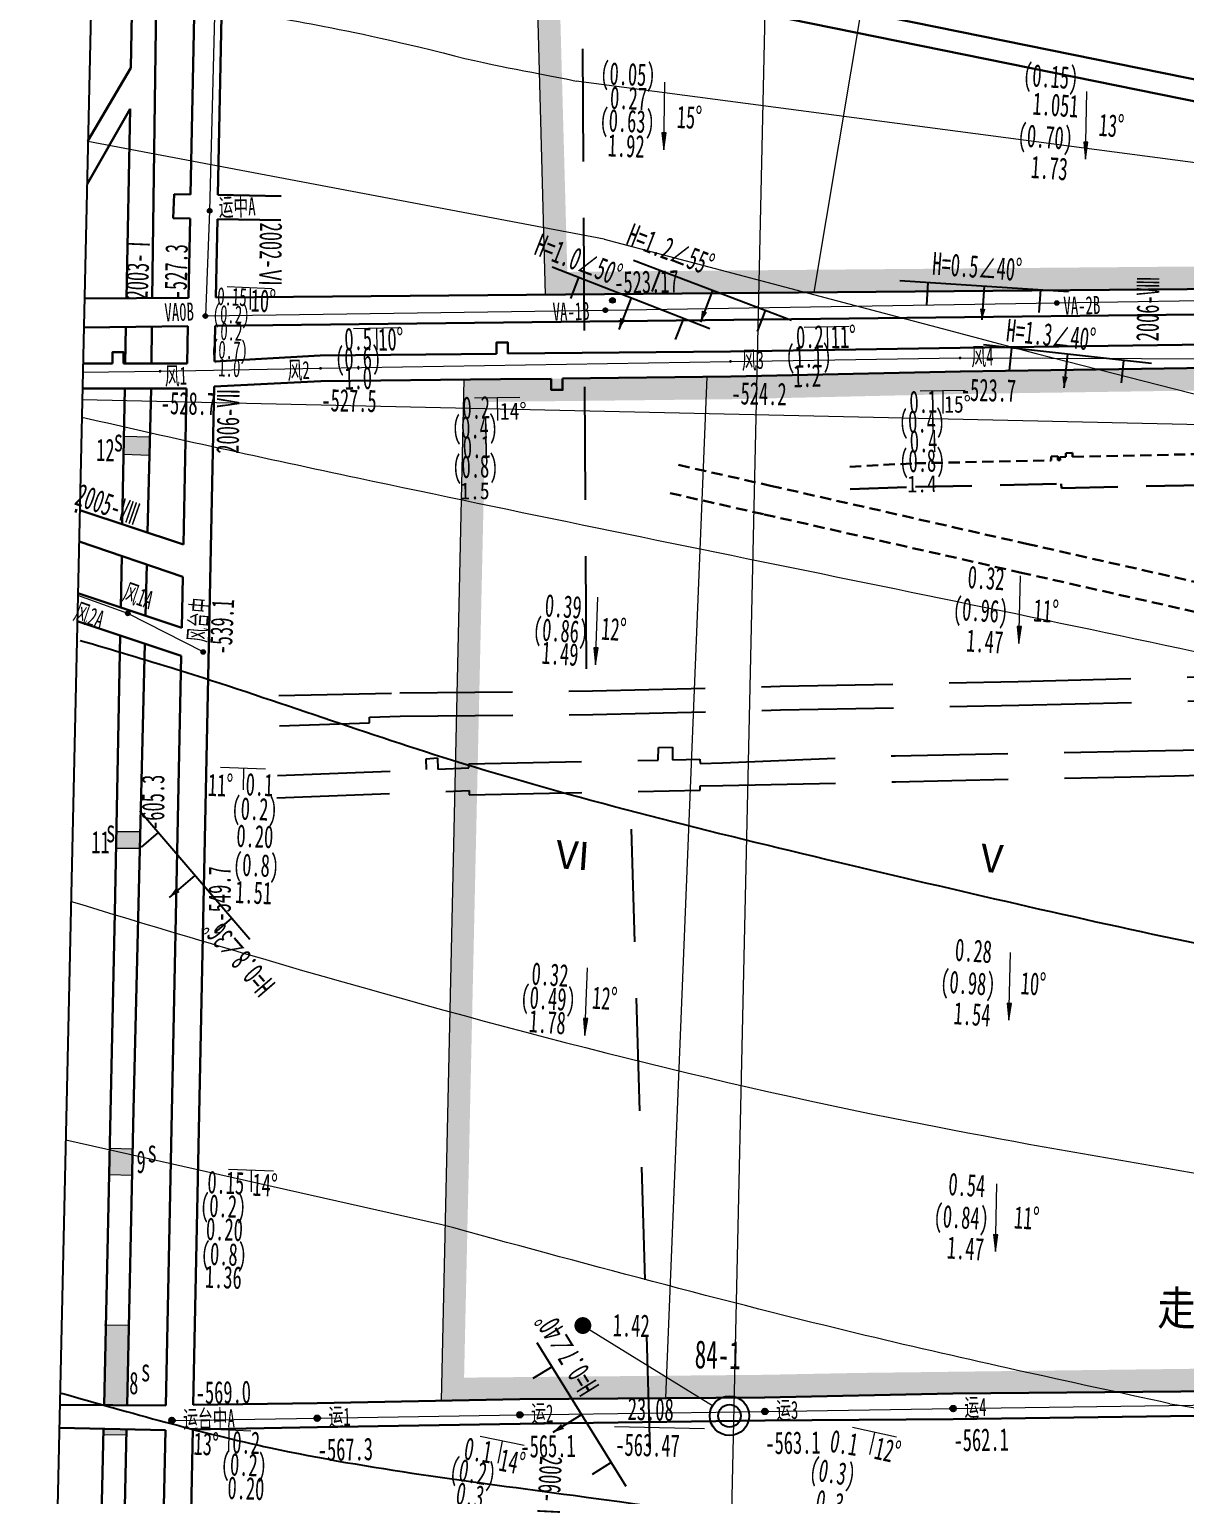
# Model space of a CAD drawing. Header units: millimetres. Extents: x 97264 to 263559, y 385279 to 783825.
# Drawn here: x 97265.9 to 97470.9, y 386539 to 386798.9 of the extents above; entities that cross this region are included whole.
import ezdxf
from ezdxf.enums import TextEntityAlignment as Align

# ---------------------------------------------------------------- set-up
doc = ezdxf.new("R2010")
doc.units = ezdxf.units.MM
doc.linetypes.add('2-1', pattern=[3, 2, -1])
for name, color, linetype in [('DZ-等高线', 7, 'Continuous'), ('图廓方格网', 7, 'Continuous'), ('地面钻孔及编号', 7, 'Continuous'), ('地面钻孔高程及煤厚', 7, 'Continuous'), ('岩巷巷道及名称', 30, 'Continuous'), ('岩巷见煤11', 5, 'Continuous'), ('岩巷见煤12', 3, 'Continuous'), ('岩巷见煤8', 8, 'Continuous'), ('岩巷见煤9', 241, 'Continuous'), ('岩巷高程点', 30, 'Continuous'), ('工作面内煤层产状及注记', 7, 'Continuous'), ('工作面月采线及注记', 7, 'Continuous'), ('工作面采煤方法', 7, 'Continuous'), ('巷道掘进点位及日期', 7, 'Continuous'), ('断层井巷实测', 1, 'Continuous'), ('煤巷-测点标高', 7, 'Continuous'), ('煤巷-测点点号', 7, 'Continuous'), ('煤巷-测点符号', 7, 'Continuous'), ('煤巷12-1甲巷道及名称', 3, 'Continuous'), ('煤巷5巷道及名称', 7, 'Continuous'), ('煤巷5巷道导线', 254, 'Continuous'), ('煤巷5高程点', 7, 'Continuous'), ('煤巷5高程点名称', 7, 'Continuous'), ('煤巷8巷道及名称', 8, 'Continuous'), ('采空区边界颜色2、7', 7, 'Continuous'), ('采空区边界颜色4、9', 7, 'Continuous'), ('采面产状', 7, 'Continuous')]:
    doc.layers.add(name, color=color, linetype=linetype)
doc.layers.add('DZ7煤煤巷', color=7, linetype='Continuous', lineweight=30)
doc.layers.add('煤层产状', color=7, linetype='Continuous', lineweight=15)
doc.styles.add('2巷道名称、边界、露头、断层等名称注记', font='simfang.ttf', dxfattribs={"width": 0.83, "height": 6})
doc.styles.add('HT', font='simhei.ttf', dxfattribs={"width": 0.9})
doc.styles.add('hzsd', font='simhei.ttf', dxfattribs={"width": 0.7})
doc.styles.add('工作面回采年度、钻孔编号注记', font='', dxfattribs={"width": 0.6, "height": 5})
doc.styles.add('工作面月份回采注记', font='', dxfattribs={"height": 5})
doc.styles.add('测点标高', font='simhei.ttf', dxfattribs={"width": 0.7, "height": 2})
doc.styles.add('测点编号', font='simhei.ttf', dxfattribs={"width": 0.6, "height": 3.2})
doc.styles.add('点号', font='simhei.ttf', dxfattribs={"width": 0.75})
doc.styles.add('高程、煤厚、断层产状要素等数字注记', font='simhei.ttf', dxfattribs={"width": 0.6, "height": 4})
doc.styles.get('工作面回采年度、钻孔编号注记').set_extended_font_data('SimSun')
doc.styles.get('工作面月份回采注记').set_extended_font_data('SimSun')

# ---------------------------------------------------------------- blocks, each defined once
blk = doc.blocks.new('ZK2000')
at = {"color": 7, "ltscale": 2}
for radius in [3.5, 2]:
    blk.add_circle((0, 0), radius, dxfattribs=at)
blk = doc.blocks.new('cdmh')
blk.add_circle((0, 0), 0.25)
for tag, p, height, style, width in [('点号', (0.7, 1), 1.6, '点号', 0.8), ('标高', (3.8, 0), 2, '测点标高', 0.7)]:
    blk.add_attdef(tag, p, '', height=height, rotation=90, dxfattribs=dict(style=style, width=width))
at = {"style": '测点标高', "width": 0.7, "flags": 1}
for tag, p in [('左帮', (-0.5, -3)), ('右帮', (2, -3))]:
    blk.add_attdef(tag, p, '', height=2, rotation=90, dxfattribs=at)
blk = doc.blocks.new('dcv')
at = {"color": 1}
for p, q in [((0, 0), (0, 3)), ((-5, 0), (-5, 2)), ((5, 0), (5, 2)), ((-7.5, 0), (7.5, 0))]:
    blk.add_line(p, q, dxfattribs=at)
blk.add_lwpolyline([(0, 3, 0, 0.5, 0), (0, 2, 0.5, 0.5, 0)], format="xyseb", dxfattribs=at)
at = {"style": 'hzsd', "width": 0.85, "flags": 1}
for tag, p in [('性质', (5.27, 4.38)), ('倾向', (-5.63, 4.18)), ('标高', (8.5, -3))]:
    blk.add_attdef(tag, p, '', height=2, dxfattribs=at)
at = {"style": 'hzsd', "width": 0.85}
for tag, p in [('编号', (8.5, 0)), ('产状', (-7, -3.49))]:
    blk.add_attdef(tag, p, '', height=2, dxfattribs=at)
blk = doc.blocks.new('CD-MH')
at = {"layer": '煤巷-测点符号', "ltscale": 10, "const_width": 0.125}
blk.add_lwpolyline([(-0.0625, 0, 1), (0.0625, 0, 1)], format="xyb", close=True, dxfattribs=at)
at = {"ltscale": 10, "style": '测点标高', "width": 0.7, "flags": 1}
for tag, p in [('左帮', (-0.5, -3)), ('右帮', (2, -3))]:
    blk.add_attdef(tag, p, '', height=2, rotation=88, dxfattribs=at)
at = {"layer": '煤巷-测点标高', "ltscale": 10, "style": '测点标高', "width": 0.7}
blk.add_attdef('标高', (3.8, 0), '', height=2, rotation=88, dxfattribs=at)
at = {"layer": '煤巷-测点点号', "ltscale": 10, "style": '点号', "width": 0.8}
blk.add_attdef('点号', (0.7, 1), '', height=1.6, rotation=90, dxfattribs=at)
blk = doc.blocks.new('czh')
at = {"color": 0}
for p, q in [((0, 0), (0, 2)), ((-2, 0), (2, 0))]:
    blk.add_line(p, q, dxfattribs=at)
at = {"style": 'hzsd', "width": 0.85}
for tag, p in [('倾角', (-3, 3)), ('结构1', (3, 0)), ('结构2', (3, -3)), ('结构3', (3, -6))]:
    blk.add_attdef(tag, p, '', height=2, dxfattribs=at)
at = {"style": 'hzsd', "width": 0.85, "flags": 1}
blk.add_attdef('倾向', (1, 3), '', height=2, dxfattribs=at)
blk = doc.blocks.new('9')
at = {"layer": '采面产状', "lineweight": 5}
h = blk.add_hatch(color=7, dxfattribs=at)
h.dxf.hatch_style = 1
h.paths.add_polyline_path([(92912.44, 387758.62), (92909.43, 387758.96), (92912.26, 387757.89)])
at = {"layer": '采面产状', "color": 7, "lineweight": 15}
blk.add_lwpolyline([(92912.44, 387758.62), (92909.43, 387758.96), (92912.26, 387757.89)], close=True, dxfattribs=at)
blk.add_lwpolyline([(92909.43, 387758.96), (92921.1, 387756.16)], dxfattribs=at)

msp = doc.modelspace()

# ---------------------------------------------------------------- hatches: boundary and pattern name
at = {"layer": '地面钻孔及编号', "lineweight": 15, "ltscale": 2}
h = msp.add_hatch(color=256, dxfattribs=at)
edge = h.paths.add_edge_path()
edge.add_arc((97364.13, 386568.97), 1.5, 88.7242, 448.7242)
at = {"layer": '岩巷见煤11', "lineweight": 0, "ltscale": 2}
msp.add_hatch(color=256, dxfattribs=at).paths.add_polyline_path([(97281.38, 386656.61), (97281.33, 386653.65), (97285.54, 386653.65), (97285.61, 386656.59)])
at = {"layer": '岩巷见煤12', "lineweight": 0, "ltscale": 2}
msp.add_hatch(color=256, dxfattribs=at).paths.add_polyline_path([(97287.24, 386723.36), (97287.31, 386726.66), (97282.68, 386726.76), (97282.64, 386723.54)])
at = {"layer": '岩巷见煤8', "lineweight": 0, "ltscale": 2}
for points in [[(97279.18, 386554.87), (97283.25, 386554.85), (97283.56, 386569.02), (97279.49, 386569.11)], [(97279.08, 386550.66), (97283.16, 386550.57), (97283.14, 386549.56), (97279.06, 386549.66)]]:
    msp.add_hatch(color=256, dxfattribs=at).paths.add_polyline_path(points)
at = {"layer": '岩巷见煤9', "lineweight": 0, "ltscale": 2}
msp.add_hatch(color=256, dxfattribs=at).paths.add_polyline_path([(97280.08, 386595.77), (97280.19, 386600.42), (97284.25, 386600.33), (97284.13, 386595.67)])

# ---------------------------------------------------------------- linework, layer by layer
at = {"layer": 'DZ-等高线', "color": 0, "lineweight": 15, "ltscale": 10}
msp.add_line((97367.94, 386761.69), (97276.32, 386779), dxfattribs=at)
for points in [[(97648.47, 386728.11), (97485.35, 386773.6), (97362.97, 386789.76)], [(97367.94, 386761.69), (97427.89, 386745.87), (97444.57, 386741.44), (97477.47, 386733.02), (97508.4, 386726.82), (97529.66, 386722.36), (97568.06, 386710.92), (97679.73, 386675.89), (97712.94, 386669.2)], [(97338.86, 386586.92), (97272.38, 386601.87)]]:
    msp.add_lwpolyline(points, dxfattribs=at)
for points, knots in [([(97723.42, 386781.59), (97721.96, 386781.97), (97686.49, 386791.02), (97549.25, 386827.03), (97400.3, 386853.1), (97288.56, 386883.47), (97278.71, 386886.2)], [1057.650562, 1057.650562, 1057.650562, 1057.650562, 1062.170008, 1167.115722, 1483.836183, 1514.506978, 1514.506978, 1514.506978, 1514.506978]), ([(97276.95, 386807.48), (97284.83, 386805.55), (97302.25, 386801.71), (97316.17, 386800.32), (97337.2, 386795.31)], [50.073399, 50.073399, 50.073399, 50.073399, 77.041685, 113.042677, 113.042677, 113.042677, 113.042677]), ([(97737.93, 386631.46), (97721.55, 386632.93), (97688.18, 386635.93), (97639.41, 386645.94), (97575.3, 386665.09), (97470.53, 386689.99), (97364.33, 386710.44), (97291.52, 386726.33), (97275.23, 386730.08)], [0, 0, 0, 0, 49.317469, 100.461815, 149.006327, 249.984515, 423.325575, 473.489274, 473.489274, 473.489274, 473.489274]), ([(97273.32, 386644.22), (97283.43, 386641.14), (97331.5, 386626.66), (97408.55, 386606.01), (97504.84, 386591.21), (97589.61, 386572.97), (97657.93, 386566.07), (97697.62, 386558.09), (97708.96, 386556.65)], [34.957321, 34.957321, 34.957321, 34.957321, 66.675595, 185.554814, 273.781032, 358.79212, 445.381918, 479.754435, 479.754435, 479.754435, 479.754435]), ([(97468.3, 386555.11), (97486.61, 386551.97), (97521.85, 386545.94), (97572.77, 386538.17), (97639.7, 386537.44), (97697.32, 386535.44), (97739.22, 386533.23), (97747.18, 386532.83)], [0, 0, 0, 0, 55.769843, 107.286125, 154.233986, 256.30018, 280.228102, 280.228102, 280.228102, 280.228102])]:
    msp.add_open_spline(points, degree=3, knots=knots, dxfattribs=at)
for points in [[(97337.2, 386795.31), (97349.24, 386792.09), (97353.11, 386791.83), (97362.97, 386789.76)], [(97362.97, 386789.76), (97362.97, 386789.76), (97362.97, 386789.76), (97362.97, 386789.76)]]:
    msp.add_open_spline(points, degree=3, dxfattribs=at)
at = {"layer": 'DZ-等高线', "color": 0, "lineweight": -3}
for points, knots in [([(97698.02, 386594.7), (97673.62, 386597.85), (97642.93, 386603.63), (97590.23, 386614.4), (97529.26, 386625.53), (97470.84, 386636.73), (97406.25, 386651.79), (97346.07, 386666.53), (97302.81, 386682.26), (97280.68, 386688.78), (97274.94, 386690.47)], [63.729946, 63.729946, 63.729946, 63.729946, 103.890069, 177.060327, 225.199295, 289.813632, 355.467107, 424.211007, 475.464676, 493.415333, 493.415333, 493.415333, 493.415333]), ([(97271.62, 386556.98), (97283.93, 386553.47), (97313.68, 386545.01), (97373.73, 386537.73), (97460.52, 386524.07), (97552.47, 386507.88), (97653.03, 386505.2), (97713.23, 386505.15), (97750.99, 386504.87)], [0, 0, 0, 0, 38.334499, 92.677993, 180.9941, 302.258479, 371.914595, 482.516396, 482.516396, 482.516396, 482.516396])]:
    msp.add_open_spline(points, degree=3, knots=knots, dxfattribs=at)
at = {"layer": 'DZ-等高线', "color": 0, "lineweight": 15, "ltscale": 10}
msp.add_spline([(97468.3, 386555.11), (97414.24, 386567.23), (97338.86, 386586.92)], degree=3, dxfattribs=at)
at = {"layer": 'DZ7煤煤巷', "color": 32, "linetype": '2-1', "lineweight": -3, "ltscale": 10}
for points in [[(97363.67, 386855.48), (97364.76, 386681.55)], [(97310.2, 386680.75), (97331.64, 386681.21), (97365.83, 386681.56), (97399.14, 386682.38), (97441.38, 386683.21), (97484.42, 386684.36), (97553.73, 386685.65), (97595.21, 386686.42), (97644.65, 386687.67), (97685.48, 386688.88), (97731.34, 386690.25), (97763.56, 386690.73), (97800.34, 386691.46), (97852.78, 386692.28), (97890.51, 386693.69), (97938.69, 386694.46), (97963.38, 386695.02), (98011.4, 386695.83), (98048.9, 386696.54), (98093.88, 386697.84), (98176.48, 386699.37), (98238.35, 386701.01), (98238.35, 386701.01), (98281.11, 386701.77)], [(97310.31, 386675.35), (97326.3, 386675.88), (97326.27, 386676.88), (97331.72, 386677.07), (97365.91, 386677.37), (97399.23, 386678.18), (97441.48, 386679.01), (97484.51, 386680.06), (97510.79, 386680.74), (97510.84, 386678.74), (97512.84, 386678.8), (97512.79, 386680.8), (97553.82, 386681.65), (97595.29, 386682.42), (97644.74, 386683.32), (97685.4, 386684.57), (97731.42, 386685.47), (97763.73, 386686.03)], [(97309.95, 386666.55), (97336.41, 386667.59), (97336.33, 386669.51), (97338.32, 386669.66), (97338.42, 386667.67), (97343.92, 386667.89), (97343.92, 386668.64), (97377.5, 386669.3), (97377.55, 386671.5), (97380.06, 386671.55), (97380.01, 386669.35), (97384.91, 386669.45), (97384.92, 386668.7), (97388.89, 386668.78), (97419.52, 386670.04), (97461.3, 386670.87), (97523.11, 386672.11), (97573.86, 386672.98), (97613.27, 386673.91), (97657.7, 386674.71), (97706.79, 386676.4), (97763.47, 386677.04)], [(97309.84, 386662.56), (97343.96, 386663.89), (97343.96, 386663.14), (97384.96, 386663.95), (97384.95, 386664.7), (97388.97, 386664.78), (97419.59, 386665.45), (97461.39, 386666.34), (97523.2, 386667.61), (97573.96, 386668.15), (97613.36, 386669.56), (97657.87, 386670.34), (97706.89, 386671.31), (97763.5, 386672.78)], [(97377.94, 386487.11), (97372.53, 386663.7)]]:
    msp.add_lwpolyline(points, dxfattribs=at)
at = {"layer": '图廓方格网', "color": 0, "lineweight": 0}
for p, q in [((97385.48, 386308.82), (97401.94, 387047.95)), ((98616.85, 386703.3), (97275.3, 386733.18))]:
    msp.add_line(p, q, dxfattribs=at)
at = {"layer": '地面钻孔及编号', "lineweight": 15, "ltscale": 2}
msp.add_lwpolyline([(97364.13, 386568.97), (97387.16, 386554.8)], dxfattribs=at)
at = {"layer": '地面钻孔高程及煤厚', "lineweight": 15, "ltscale": 2}
msp.add_lwpolyline([(97369.75, 386551.04), (97385.74, 386550.68)], dxfattribs=at)
at = {"layer": '岩巷巷道及名称', "lineweight": 30, "ltscale": 2}
for points in [[(97283.92, 386792.08), (97285.18, 386859.41), (97284.56, 386859.74), (97285.36, 386893.14)], [(97287.72, 386751.26), (97289.19, 386860.07), (97290.32, 386860.08), (97291.08, 386892.9)], [(97661.61, 386755.04), (97641.38, 386757.41), (97641.21, 386755.41), (97638.22, 386755.76), (97638.38, 386757.76), (97570.96, 386766.2), (97373.78, 386806.27), (97306.95, 386820.27)], [(97692.62, 386755.58), (97681.53, 386756.74), (97571.57, 386769.96), (97374.55, 386809.99), (97373.13, 386810.29)], [(97276.32, 386779.15), (97283.92, 386792.08)], [(97283.78, 386784.82), (97276.15, 386771.43)], [(97283.15, 386751.22), (97283.78, 386784.82)], [(97282.94, 386739.66), (97283.06, 386746.13)], [(97287.57, 386739.65), (97287.65, 386746.18)], [(97282.4, 386711.13), (97282.85, 386735.21)], [(97286.91, 386709.65), (97287.47, 386732.68), (97287.51, 386735.22)], [(97282.13, 386696.35), (97282.3, 386705.5)], [(97286.55, 386694.89), (97286.77, 386703.98)], [(97279.18, 386554.87), (97281.11, 386642.25), (97282.03, 386691.38)], [(97283.25, 386554.85), (97284.4, 386607.21), (97286.42, 386689.92)], [(97278.63, 386529.95), (97279.08, 386550.66)], [(97282.68, 386528.58), (97283.16, 386550.56)]]:
    msp.add_lwpolyline(points, dxfattribs=at)
at = {"layer": '岩巷见煤11', "lineweight": 0, "ltscale": 2}
for points in [[(97281.38, 386656.61), (97285.61, 386656.59)], [(97281.36, 386653.64), (97285.54, 386653.65)]]:
    msp.add_lwpolyline(points, dxfattribs=at)
at = {"layer": '岩巷见煤12', "lineweight": 0, "ltscale": 2}
for points in [[(97282.68, 386726.76), (97287.31, 386726.66)], [(97282.64, 386723.54), (97287.24, 386723.36)]]:
    msp.add_lwpolyline(points, dxfattribs=at)
at = {"layer": '岩巷见煤8', "lineweight": 0, "ltscale": 2}
msp.add_line((97279.06, 386549.66, -569.85), (97283.14, 386549.56, -569.58), dxfattribs=at)
msp.add_lwpolyline([(97279.26, 386569.12), (97283.69, 386569.01)], dxfattribs=at)
at = {"layer": '岩巷见煤9', "lineweight": 0, "ltscale": 2}
for points in [[(97280.19, 386600.42), (97284.25, 386600.33)], [(97280.08, 386595.77), (97284.15, 386595.67)]]:
    msp.add_lwpolyline(points, dxfattribs=at)
at = {"layer": '工作面月采线及注记', "color": 0, "lineweight": 0, "ltscale": 2}
msp.add_line((97405.16, 386752.27), (97428.52, 386891.45), dxfattribs=at)
at = {"layer": '工作面月采线及注记', "color": 7, "lineweight": 0, "ltscale": 2}
for points in [[(97357.49, 386751.86), (97353.77, 386890.48)], [(97343, 386736.78), (97338.96, 386555.65)]]:
    msp.add_lwpolyline(points, dxfattribs=at)
at = {"layer": '工作面月采线及注记', "color": 0, "lineweight": 0, "ltscale": 2}
msp.add_lwpolyline([(97386.13, 386737.26), (97378.78, 386556.12)], dxfattribs=at)
at = {"layer": '煤层产状', "color": 7, "lineweight": 0}
for p, q in [((97309.03, 386752.88), (97301.04, 386753.22)), ((97305.09, 386753.05), (97305.07, 386749.25)), ((97331.43, 386745.97), (97323.43, 386745.79)), ((97327.49, 386745.88), (97327.58, 386742.09)), ((97411.41, 386746.19), (97403.41, 386746.01)), ((97407.47, 386746.1), (97407.55, 386742.31)), ((97307.84, 386667.65), (97299.85, 386667.99)), ((97303.91, 386667.82), (97303.88, 386664.02)), ((97309.22, 386596.34), (97301.23, 386596.68)), ((97305.29, 386596.51), (97305.26, 386592.72)), ((97305.23, 386550.22), (97297.24, 386550.56)), ((97301.29, 386550.39), (97301.27, 386546.59))]:
    msp.add_line(p, q, dxfattribs=at)
at = {"layer": '煤层产状', "color": 7}
for p, q in [((97419.77, 386549.15), (97411.95, 386550.86)), ((97353.73, 386547.69), (97345.88, 386549.26)), ((97349.81, 386548.48), (97349.03, 386544.55)), ((97415.86, 386550), (97415.01, 386546.1))]:
    msp.add_line(p, q, dxfattribs=at)
at = {"layer": '煤巷12-1甲巷道及名称', "color": 3, "linetype": '2-1', "lineweight": 30}
for points in [[(97381.12, 386721.64), (97397.44, 386717.96), (97442.84, 386707.66), (97515.85, 386691.16), (97563.68, 386680.37), (97641.25, 386662.87), (97709.96, 386647.84), (97774.74, 386633.15), (97842.96, 386617.75), (97891.22, 386606.85), (97955.54, 386592.31), (98014.85, 386578.95), (98081.25, 386563.77), (98096.52, 386560.33), (98127.39, 386553.38)], [(97379.62, 386716.64), (97396.3, 386712.88), (97441.69, 386702.59), (97514.7, 386686.09), (97562.54, 386675.3), (97640.11, 386657.8), (97708.78, 386642.61), (97773.6, 386628.07), (97841.81, 386612.68), (97890.07, 386601.77), (97951.47, 386587.9), (97953.91, 386585.09), (97957.81, 386584.21), (97958.29, 386586.36), (98013.71, 386573.88), (98080.11, 386558.7), (98095.37, 386555.25), (98126.17, 386548.33)]]:
    msp.add_lwpolyline(points, dxfattribs=at)
at = {"layer": '煤巷5巷道及名称', "lineweight": 30, "ltscale": 2}
msp.add_line((97291.46, 386765.43), (97291.59, 386769.7), dxfattribs=at)
at = {"layer": '煤巷5巷道及名称', "color": 3, "lineweight": 30, "ltscale": 2}
msp.add_line((97293.15, 386701.81, -536.55), (97274.74, 386708.07, -535.9), dxfattribs=at)
at = {"layer": '煤巷5巷道及名称', "color": 7, "lineweight": 30, "ltscale": 2}
msp.add_line((97293.15, 386701.81, -536.55), (97274.74, 386708.07, -535.9), dxfattribs=at)
at = {"layer": '煤巷5巷道及名称', "lineweight": 30, "ltscale": 10}
for p, q in [((97316.96, 386555.21, -567.31), (97352.93, 386555.93, -565.12)), ((97352.93, 386555.93, -565.12), (97396.4, 386556.23, -563.06)), ((97396.39, 386556.23, -563.06), (97429.78, 386556.9, -562.07)), ((97429.79, 386556.9, -562.07), (97476.96, 386557.32, -559.67)), ((97271.33, 386554.92, -570.36), (97290.15, 386554.81, -569.11)), ((97295.01, 386554.89, -568.78), (97316.96, 386555.21, -567.31)), ((97271.24, 386550.84, -570.37), (97290.06, 386550.41, -569.12)), ((97294.92, 386550.5, -568.79), (97317.03, 386550.93, -567.31)), ((97317.03, 386550.93, -567.31), (97353, 386551.53, -565.12)), ((97353, 386551.53, -565.12), (97396.45, 386552.13, -563.06)), ((97396.46, 386552.13, -563.06), (97429.85, 386552.35, -562.07)), ((97429.85, 386552.35, -562.07), (97477.02, 386553.02, -559.67))]:
    msp.add_line(p, q, dxfattribs=at)
at = {"layer": '煤巷5巷道及名称', "lineweight": 30, "ltscale": 2}
for points in [[(97301.78, 386887.82), (97299.38, 386769.55)], [(97294.54, 386769.64), (97295.48, 386815.73)], [(97291.59, 386769.7), (97294.54, 386769.64)], [(97299.38, 386769.55), (97310.61, 386769.35)], [(97294.45, 386765.37), (97291.46, 386765.43)], [(97294.16, 386751.32), (97294.45, 386765.37)], [(97299.29, 386765.27), (97299.01, 386751.36)], [(97310.55, 386765.05), (97299.29, 386765.27)], [(97299.01, 386751.36), (97595.44, 386753.9)], [(97275.7, 386751.16), (97294.16, 386751.32)], [(97595.53, 386749.77), (97298.9, 386746.31)], [(97294.06, 386746.26), (97275.59, 386746.04)], [(97293.92, 386739.63), (97294.06, 386746.26)], [(97298.9, 386746.31), (97298.78, 386740.02)], [(97293.27, 386707.55), (97293.83, 386735.23)], [(97298.69, 386735.54), (97295.01, 386554.89)], [(97274.28, 386713.82), (97274.08, 386713.21)], [(97293.27, 386707.55), (97274.86, 386713.62)], [(97292.97, 386692.76), (97293.15, 386701.81)], [(97292.97, 386692.76), (97274.54, 386698.87)], [(97292.87, 386687.77), (97274.42, 386693.91)], [(97290.15, 386554.81), (97292.87, 386687.77)], [(97294.92, 386550.5), (97291.06, 386360.66)], [(97289.56, 386526.25), (97290.06, 386550.41)]]:
    msp.add_lwpolyline(points, dxfattribs=at)
at = {"layer": '煤巷5巷道及名称', "lineweight": 30, "ltscale": 10}
for points in [[(97431.07, 386742.43), (97479.2, 386743.07), (97518.84, 386743.69), (97566.28, 386744.91), (97618.09, 386745.21), (97649.49, 386745.59), (97659.78, 386745.86)], [(97350.8, 386741.39), (97350.79, 386743.38), (97348.79, 386743.36), (97348.8, 386741.38)], [(97282.65, 386739.66), (97282.65, 386741.64), (97280.65, 386741.65), (97280.65, 386739.66)], [(97298.78, 386740.02), (97317.54, 386741.09), (97348.8, 386741.38)], [(97350.8, 386741.39), (97390.3, 386741.76), (97431.07, 386742.43)], [(97431.06, 386738.23), (97479.32, 386738.94), (97518.91, 386739.39), (97566.35, 386740.62), (97618.17, 386741.21), (97649.47, 386741.59), (97659.69, 386741.76)], [(97275.44, 386739.67), (97280.65, 386739.66)], [(97282.65, 386739.66), (97293.92, 386739.63)], [(97360.51, 386736.97), (97390.37, 386737.31), (97431.15, 386738.23)], [(97275.34, 386735.2), (97293.83, 386735.23)], [(97298.69, 386735.54), (97317.63, 386736.49), (97349.5, 386736.85)], [(97349.5, 386736.85), (97358.51, 386736.95)], [(97358.51, 386736.95), (97358.53, 386734.95), (97360.53, 386734.97), (97360.51, 386736.97)]]:
    msp.add_lwpolyline(points, dxfattribs=at)
at = {"layer": '煤巷5巷道导线', "lineweight": 0}
for p, q in [((97275.41, 386738.1, -204.88), (97289.11, 386738.27, -528.73)), ((97317, 386552.53, -567.31), (97352.97, 386553.13, -565.12)), ((97352.97, 386553.13, -565.12), (97396.43, 386553.73, -563.06)), ((97396.43, 386553.73, -563.06), (97429.82, 386554.25, -562.07)), ((97429.82, 386554.25, -562.07), (97476.99, 386554.92, -559.67)), ((97291.22, 386552.13, -569.04), (97317, 386552.53, -567.31))]:
    msp.add_line(p, q, dxfattribs=at)
for points in [[(97300, 386849.76), (97297.9, 386766.74)], [(97297.9, 386766.74), (97297.15, 386748.07), (97368.12, 386749.1), (97448.22, 386750.38), (97488, 386751.05), (97531.56, 386751.73), (97611.49, 386753.04), (97679.34, 386754.09), (97748.26, 386755.15), (97796.1, 386755.91), (97870.59, 386756.94), (97897.4, 386757.37), (97939.5, 386758.11), (97983.95, 386758.5)], [(97296.76, 386688.47), (97283.38, 386695.32), (97274.53, 386698.5)]]:
    msp.add_lwpolyline(points, dxfattribs=at)
for points in [[(97431.06, 386740.63, -523.72), (97479.37, 386740.49, -519.56), (97518.88, 386741.09, -516.09), (97566.33, 386741.87, -513.14), (97618.13, 386742.71, -509.53), (97649.48, 386743.19, -506.41), (97712.09, 386742.86, -500.07)], [(97289.11, 386738.27, -528.73), (97317.59, 386738.79, -527.48), (97390.33, 386740.01, -524.19), (97431.06, 386740.63, -523.72)]]:
    msp.add_polyline3d(points, dxfattribs=at)
at = {"layer": '煤巷5高程点', "const_width": 0.5}
for points in [[(97297.65, 386766.77, 1), (97298.15, 386766.72, 1)], [(97369.13, 386750.86, 1), (97369.63, 386750.81, 1)], [(97447.97, 386750.4, 1), (97448.47, 386750.35, 1)], [(97296.9, 386748.09, 1), (97297.4, 386748.04, 1)], [(97367.87, 386749.12, 1), (97368.37, 386749.07, 1)], [(97283.13, 386695.34, 1), (97283.63, 386695.29, 1)], [(97296.51, 386688.49, 1), (97297.01, 386688.44, 1)]]:
    msp.add_lwpolyline(points, format="xyb", close=True, dxfattribs=at)
for points, elevation in [([(97316.76, 386552.56, 1), (97317.25, 386552.51, 1)], -567.31), ([(97352.72, 386553.15, 1), (97353.22, 386553.1, 1)], -565.12), ([(97396.18, 386553.76, 1), (97396.68, 386553.71, 1)], -563.06), ([(97429.58, 386554.27, 1), (97430.07, 386554.22, 1)], -562.07), ([(97290.97, 386552.16, 1), (97291.47, 386552.1, 1)], -569.04)]:
    msp.add_lwpolyline(points, format="xyb", close=True, dxfattribs=dict(at, elevation=elevation))
at = {"layer": '煤巷5高程点', "lineweight": 0, "ltscale": 2}
for centre, radius in [((97297.9, 386766.74), 0.4), ((97369.38, 386750.84), 0.5), ((97448.22, 386750.38), 0.4), ((97297.15, 386748.07), 0.4), ((97368.12, 386749.1), 0.4), ((97283.38, 386695.32), 0.4), ((97296.76, 386688.47), 0.4)]:
    msp.add_circle(centre, radius, dxfattribs=at)
at = {"layer": '煤巷8巷道及名称', "color": 252, "linetype": '2-1', "lineweight": 30}
msp.add_lwpolyline([(97411.51, 386721.34), (97423.01, 386721.94), (97447.22, 386722.45), (97447.2, 386723.15), (97448.4, 386723.18), (97448.42, 386722.48), (97448.81, 386722.49), (97448.79, 386723.04), (97449.83, 386723.06), (97449.83, 386723.76), (97451.03, 386723.78), (97451.03, 386723.08), (97479.69, 386723.7), (97498.98, 386724.1), (97498.99, 386723.6), (97562.95, 386724.88), (97637.49, 386726.54), (97726.68, 386728.37), (97803.66, 386730.38)], dxfattribs=at)
at = {"layer": '煤巷8巷道及名称', "color": 252, "linetype": '2-1', "lineweight": 30, "ltscale": 5}
msp.add_lwpolyline([(97411.59, 386717.37), (97423.18, 386717.74), (97449.03, 386718.29), (97449.07, 386717.54), (97479.81, 386718.2), (97496.23, 386718.54), (97496.25, 386717.83), (97497.45, 386717.86), (97497.43, 386718.56), (97499.07, 386718.6), (97499.06, 386719.1), (97563.05, 386720.63), (97637.58, 386722.24), (97726.78, 386724.47), (97803.74, 386726.52)], dxfattribs=at)
at = {"layer": '采空区边界颜色2、7', "color": 60, "lineweight": 0, "ltscale": 2, "const_width": 4}
msp.add_lwpolyline([(97483, 386559.43), (97597.08, 386561.54), (97697.22, 386563.04), (97701.17, 386740.48), (97604.41, 386739.05), (97489.13, 386737.05), (97479.35, 386736.94), (97431.09, 386736.23), (97390.41, 386735.31), (97344.95, 386734.8), (97341.01, 386557.71), (97396.37, 386558.23), (97413, 386558.56)], close=True, dxfattribs=at)
at = {"layer": '采空区边界颜色4、9', "color": 151, "lineweight": 0, "ltscale": 2, "const_width": 4}
msp.add_lwpolyline([(97622.79, 386891.97), (97608.91, 386756.13), (97595.42, 386755.9), (97511.42, 386755.18), (97359.43, 386753.88), (97355.74, 386887.84)], close=True, dxfattribs=at)
at = {"layer": '采面产状', "color": 7, "lineweight": -3}
msp.add_lwpolyline([(97282.38, 387051.05), (97265.91, 386311.48), (98607.46, 386281.61), (98623.93, 387021.17)], close=True, dxfattribs=at)

# ---------------------------------------------------------------- block references
at = {"layer": '地面钻孔及编号', "color": 7, "lineweight": 15, "ltscale": 2, "rotation": 88.72421461268432}
msp.add_blockref('ZK2000', (97390.14, 386552.97), dxfattribs=at)
at = {"layer": '工作面内煤层产状及注记', "lineweight": 15}
for p, rotation in [((496057.06, 380102.36), 102.5151650527292), ((496090.13, 377952.43), 102.2064106747741), ((496078.32, 377866.51), 102.2064106747741), ((495857.77, 372766.22), 101.47376879102), ((496076.56, 377799.67), 102.2064106747741), ((495855.92, 372700.46), 101.47376879102), ((496074.15, 377758.63), 102.2064106747741)]:
    msp.add_blockref('9', p, dxfattribs=dict(at, rotation=rotation))
at = {"layer": '断层井巷实测', "color": 1, "lineweight": 20, "ltscale": 2, "yscale": 2.000000000012121, "zscale": 1.999999999999998}
for p, xscale, rotation in [((97372.68, 386751.28), 2.000000000029821, 158.6605636149787), ((97387.14, 386752.6), 1.999999999970414, 159.1636982417896), ((97435.34, 386753.35), 1.999999999987273, 176.2416329014532), ((97295.3, 386648.83), 1.999999999967625, 130.6029225537607)]:
    msp.add_blockref('dcv', p, dxfattribs=dict(at, xscale=xscale, rotation=rotation))
at = {"layer": '断层井巷实测', "color": 6, "lineweight": 20, "ltscale": 10}
ref = msp.add_blockref('dcv', (97450.13, 386741.29), dxfattribs=dict(at, xscale=1.999999999998385, yscale=2.000000000012121, zscale=2, rotation=173.7242146144915))
ref.add_attrib('产状', 'H=1.3∠40°', (97439.11, 386743.62), dxfattribs={"layer": '0', "color": 7, "height": 4, "rotation": 353.7242, "style": 'hzsd', "width": 0.6})
ref = msp.add_blockref('dcv', (97363.92, 386553.16), dxfattribs=dict(at, xscale=2.000000000018482, yscale=2.000000000012121, zscale=2, rotation=121.7242146137922))
ref.add_attrib('产状', 'H=0.7∠40°', (97367.16, 386558.22), dxfattribs={"layer": '0', "color": 7, "height": 4, "rotation": 121.7242, "style": 'hzsd', "width": 0.6})
at = {"layer": '煤层产状', "color": 7, "lineweight": 0, "ltscale": 10}
ref = msp.add_blockref('czh', (97348.93, 386733.54), dxfattribs=dict(at, xscale=2.000000000014543, yscale=2.000000000012121, zscale=2, rotation=180.724214614562))
ref.add_attrib('倾角', '14°', (97349.42, 386729.67), dxfattribs={"layer": '0', "height": 3, "rotation": 0.7242, "style": 'hzsd', "width": 0.85})
ref.add_attrib('结构1', '1.5', (97342.39, 386715.52), dxfattribs={"layer": '0', "height": 3, "rotation": 0.7242, "style": 'hzsd', "width": 0.85})
ref = msp.add_blockref('czh', (97427.98, 386734.78), dxfattribs=dict(at, xscale=2.000000000014543, yscale=2.000000000012121, zscale=2, rotation=180.724214614562))
ref.add_attrib('倾角', '15°', (97428.26, 386730.89), dxfattribs={"layer": '0', "height": 3, "rotation": 0.7242, "style": 'hzsd', "width": 0.85})
ref.add_attrib('结构1', '1.4', (97421.73, 386716.76), dxfattribs={"layer": '0', "height": 3, "rotation": 0.7242, "style": 'hzsd', "width": 0.85})
at = {"layer": '煤巷5高程点', "lineweight": 0, "ltscale": 10}
ref = msp.add_blockref('CD-MH', (97317.59, 386738.79, -527.48), dxfattribs=dict(at, xscale=2.000000000028445, yscale=2.000000000012121, zscale=1.999999999999366, rotation=270.9562146136367))
ref.add_attrib('点号', '风2', (97311.77, 386736.84, -527.48), dxfattribs={"layer": '煤巷5高程点名称', "ltscale": 10, "height": 3.2, "rotation": 0.9562, "style": '点号', "width": 0.6})
ref.add_attrib('标高', '-527.5', (97317.71, 386731.19, -527.48), dxfattribs={"ltscale": 10, "height": 4, "rotation": 358.9562, "style": '测点标高', "width": 0.6})
ref = msp.add_blockref('CD-MH', (97390.33, 386740.01, -524.19), dxfattribs=dict(at, xscale=1.999999999979449, yscale=2.000000000012121, zscale=2, rotation=270.8792146130244))
ref.add_attrib('点号', '风3', (97392.35, 386738.64, -524.19), dxfattribs={"layer": '煤巷5高程点名称', "ltscale": 10, "height": 3.2, "rotation": 0.8792, "style": '点号', "width": 0.6})
ref.add_attrib('标高', '-524.2', (97390.45, 386732.41, -524.19), dxfattribs={"ltscale": 10, "height": 4, "rotation": 358.8792, "style": '测点标高', "width": 0.6})
ref = msp.add_blockref('CD-MH', (97431.06, 386740.63, -523.72), dxfattribs=dict(at, xscale=1.999999999979449, yscale=2.000000000012121, zscale=2, rotation=270.8792146130244))
ref.add_attrib('点号', '风4', (97433.08, 386739.26, -523.72), dxfattribs={"layer": '煤巷5高程点名称', "ltscale": 10, "height": 3.2, "rotation": 0.8792, "style": '点号', "width": 0.6})
ref.add_attrib('标高', '-523.7', (97431.18, 386733.03, -523.72), dxfattribs={"ltscale": 10, "height": 4, "rotation": 358.8792, "style": '测点标高', "width": 0.6})
ref = msp.add_blockref('CD-MH', (97289.11, 386738.27, -528.73), dxfattribs=dict(at, xscale=2.000000000018377, yscale=2.000000000012121, zscale=2, rotation=270.8932146155217))
ref.add_attrib('点号', '风1', (97289.98, 386735.85, -528.73), dxfattribs={"layer": '煤巷5高程点名称', "ltscale": 10, "height": 3.2, "rotation": 0.8932, "style": '点号', "width": 0.6})
ref.add_attrib('标高', '-528.7', (97289.22, 386730.67, -528.73), dxfattribs={"ltscale": 10, "height": 4, "rotation": 358.8932, "style": '测点标高', "oblique": 360, "width": 0.6})
ref = msp.add_blockref('cdmh', (97291.22, 386552.13, -569.04), dxfattribs=dict(at, xscale=2.00000000000525, yscale=2.000000000012121, zscale=2, rotation=270.9002146144398))
ref.add_attrib('点号', '运台中A', (97293.24, 386550.76, -569.04), dxfattribs={"layer": '煤巷5高程点名称', "height": 3.2, "rotation": 0.9002, "style": 'HT', "width": 0.6})
ref.add_attrib('标高', '-569.0', (97295.47, 386555.07, -569.04), dxfattribs={"height": 4, "rotation": 0.9002, "style": '测点标高', "width": 0.6})
ref = msp.add_blockref('cdmh', (97396.43, 386553.73, -563.06), dxfattribs=dict(at, xscale=2.000000000042773, yscale=2.000000000012121, zscale=2, rotation=270.801214614632))
ref.add_attrib('点号', '运3', (97398.45, 386552.36, -563.06), dxfattribs={"layer": '煤巷5高程点名称', "height": 3.2, "rotation": 0.8012, "style": 'HT', "width": 0.6})
ref.add_attrib('标高', '-563.1', (97396.54, 386546.13, -563.06), dxfattribs={"height": 4, "rotation": 0.8012, "style": '测点标高', "width": 0.6})
ref = msp.add_blockref('cdmh', (97429.82, 386554.25, -562.07), dxfattribs=dict(at, xscale=1.999999999979449, yscale=2.000000000012121, zscale=2, rotation=270.8792146130244))
ref.add_attrib('点号', '运4', (97431.85, 386552.88, -562.07), dxfattribs={"layer": '煤巷5高程点名称', "height": 3.2, "rotation": 0.8792, "style": 'HT', "width": 0.6})
ref.add_attrib('标高', '-562.1', (97429.94, 386546.65, -562.07), dxfattribs={"height": 4, "rotation": 0.8792, "style": '测点标高', "width": 0.6})
ref = msp.add_blockref('cdmh', (97317, 386552.53, -567.31), dxfattribs=dict(at, xscale=1.999999999977287, yscale=2.000000000012121, zscale=2, rotation=270.9422146131062))
ref.add_attrib('点号', '运1', (97319.03, 386551.17, -567.31), dxfattribs={"layer": '煤巷5高程点名称', "height": 3.2, "rotation": 0.9422, "style": 'HT', "width": 0.6})
ref.add_attrib('标高', '-567.3', (97317.13, 386544.94, -567.31), dxfattribs={"height": 4, "rotation": 0.9422, "style": '测点标高', "width": 0.6})
ref = msp.add_blockref('cdmh', (97317, 386552.53, -567.31), dxfattribs=dict(at, xscale=2.00000000000525, yscale=2.000000000012121, zscale=2, rotation=270.9002146144398))
ref.add_attrib('标高', '-567.3', (97317.12, 386544.94, -567.31), dxfattribs={"height": 4, "rotation": 0.9002, "style": '测点标高', "width": 0.6})
at = {"layer": '煤巷5高程点', "lineweight": 0, "ltscale": 2}
ref = msp.add_blockref('cdmh', (97352.97, 386553.13, -565.12), dxfattribs=dict(at, xscale=2.000000000042773, yscale=2.000000000012121, zscale=2, rotation=270.801214614632))
ref.add_attrib('点号', '运2', (97354.99, 386551.75, -565.12), dxfattribs={"layer": '煤巷5高程点名称', "height": 3.2, "rotation": 0.8012, "style": 'HT', "width": 0.6})
ref.add_attrib('标高', '-565.1', (97353.08, 386545.53, -565.12), dxfattribs={"height": 4, "rotation": 0.8012, "style": '测点标高', "width": 0.6})
at = {"layer": '煤巷5高程点', "lineweight": 0, "ltscale": 10}
ref = msp.add_blockref('cdmh', (97429.82, 386554.25, -562.07), dxfattribs=dict(at, xscale=1.999999999976142, yscale=2.000000000012121, zscale=2, rotation=270.8132146136642))
ref.add_attrib('标高', '-562.1', (97429.93, 386546.65, -562.07), dxfattribs={"height": 4, "rotation": 0.8132, "style": '测点标高', "width": 0.6})

# ---------------------------------------------------------------- texts
at = {"layer": '地面钻孔及编号', "lineweight": 15, "ltscale": 2, "style": '工作面回采年度、钻孔编号注记', "width": 0.6}
msp.add_text('84-1', height=5, rotation=358.7242, dxfattribs=at).set_placement((97383.94, 386561.39))
at = {"layer": '地面钻孔高程及煤厚', "lineweight": 15, "ltscale": 2, "style": 'HT', "width": 0.6}
for s, p in [('1.42 ', (97369.41, 386567.07)), ('-563.47 ', (97369.86, 386545.9))]:
    msp.add_text(s, height=4, rotation=358.7242, dxfattribs=at).set_placement(p)
at = {"layer": '地面钻孔高程及煤厚', "color": 1, "lineweight": 15, "ltscale": 2, "style": 'HT', "width": 0.6}
msp.add_text('23.08', height=4, rotation=358.7242, dxfattribs=at).set_placement((97372.05, 386552.23))
at = {"layer": '岩巷见煤11', "lineweight": 0, "ltscale": 2, "style": '高程、煤厚、断层产状要素等数字注记', "width": 0.6}
for s, rotation, p in [('s', 359.6027, (97279.54, 386654.71)), ('11', 359.5025, (97276.9, 386652.74))]:
    msp.add_text(s, height=4, rotation=rotation, dxfattribs=at).set_placement(p)
at = {"layer": '岩巷见煤12', "lineweight": 0, "ltscale": 2, "style": '高程、煤厚、断层产状要素等数字注记', "width": 0.6}
for s, rotation, p in [('12', 359.5025, (97277.76, 386722.33)), ('s', 359.6027, (97280.91, 386724.05))]:
    msp.add_text(s, height=4, rotation=rotation, dxfattribs=at).set_placement(p)
at = {"layer": '岩巷见煤8', "lineweight": 0, "ltscale": 2, "style": '高程、煤厚、断层产状要素等数字注记', "width": 0.6}
for s, rotation, p in [('s', 359.6027, (97285.74, 386559.07)), ('8', 359.5025, (97283.63, 386556.78))]:
    msp.add_text(s, height=4, rotation=rotation, dxfattribs=at).set_placement(p)
at = {"layer": '岩巷见煤9', "lineweight": 0, "ltscale": 2, "style": '高程、煤厚、断层产状要素等数字注记', "width": 0.6}
for s, rotation, p in [('9', 359.5025, (97284.91, 386596.03)), ('s', 359.6027, (97286.88, 386597.93))]:
    msp.add_text(s, height=4, rotation=rotation, dxfattribs=at).set_placement(p)
at = {"layer": '岩巷高程点', "lineweight": 0, "ltscale": 2, "style": '高程、煤厚、断层产状要素等数字注记', "width": 0.6}
msp.add_text('-605.3', height=4, rotation=90.0193, dxfattribs=at).set_placement((97289.86, 386656.9))
at = {"layer": '工作面内煤层产状及注记', "color": 7, "lineweight": 15, "ltscale": 2, "style": '高程、煤厚、断层产状要素等数字注记', "width": 0.6}
for s, rotation, p in [('(0.05)', 357.81, (97367.17, 386789.18)), ('(0.15)', 356.1508, (97442.15, 386788.91)), ('0.27', 357.81, (97368.9, 386784.85)), ('1.051', 356.1508, (97443.82, 386783.81)), ('(0.63)', 357.81, (97367.03, 386780.87)), ('15%%d', 357.81, (97380.74, 386781.42)), ('(0.70)', 356.1508, (97441.18, 386778.2)), ('13%%d', 356.1508, (97455.57, 386780.03)), ('1.92', 357.81, (97368.48, 386776.39)), ('1.73', 356.1508, (97443.52, 386772.56)), ('0.32', 356.3754, (97432.32, 386699.81)), ('0.39', 356.3754, (97357.29, 386694.78)), ('(0.96)', 356.3754, (97429.7, 386694.19)), ('11%%d', 356.3754, (97443.97, 386693.9)), ('(0.86)', 356.3754, (97355.18, 386690.58)), ('12%%d', 356.3754, (97367.28, 386690.66)), ('1.47', 356.3754, (97432.07, 386688.56)), ('1.49', 356.3754, (97356.71, 386686.39)), ('0.28', 356.3754, (97430.07, 386633.69)), ('0.32', 356.3754, (97354.93, 386629.46)), ('(0.98)', 356.3754, (97427.45, 386628.07)), ('10%%d', 356.3754, (97441.72, 386627.77)), ('(0.49)', 356.3754, (97352.96, 386625.33)), ('12%%d', 356.3754, (97365.67, 386625.19)), ('1.54', 356.3754, (97429.82, 386622.44)), ('1.78', 356.3754, (97354.46, 386621.03)), ('0.54', 356.3754, (97428.9, 386592.13)), ('(0.84)', 356.3754, (97426.27, 386586.51)), ('11%%d', 356.3754, (97440.54, 386586.21)), ('1.47', 356.3754, (97428.64, 386580.88))]:
    msp.add_text(s, height=4, rotation=rotation, dxfattribs=at).set_placement(p)
at = {"layer": '工作面月采线及注记', "color": 7, "lineweight": 0, "ltscale": 2, "style": '工作面月份回采注记'}
for s, p in [('Ⅵ', (97358.77, 386650.15)), ('Ⅴ', (97433.14, 386649.58))]:
    msp.add_text(s, height=5, rotation=356.1441, dxfattribs=at).set_placement(p)
at = {"layer": '工作面采煤方法', "lineweight": 0, "ltscale": 2, "style": '2巷道名称、边界、露头、断层等名称注记', "width": 0.83}
msp.add_text('走向长壁采煤法', height=6, rotation=359.2881, dxfattribs=at).set_placement((97466.07, 386569.1))
at = {"layer": '巷道掘进点位及日期', "color": 7, "lineweight": 0, "ltscale": 2, "style": '高程、煤厚、断层产状要素等数字注记', "width": 0.6}
for s, rotation, p in [('2002-Ⅵ', 269.1909, (97306.84, 386764.68)), ('2003-Ⅰ', 87.6481, (97286.89, 386750.93)), ('2006-Ⅷ', 89.1909, (97466.27, 386743.56)), ('2006-Ⅶ', 89.1909, (97303.06, 386723.61)), ('2006-Ⅰ', 267.1383, (97356.55, 386545.87))]:
    msp.add_text(s, height=4, rotation=rotation, dxfattribs=at).set_placement(p)
at = {"layer": '巷道掘进点位及日期', "lineweight": 0, "ltscale": 2, "style": '高程、煤厚、断层产状要素等数字注记', "width": 0.6}
msp.add_text('2005-Ⅷ', height=4, rotation=340.8471, dxfattribs=at).set_placement((97273.74, 386714.67))
at = {"layer": '断层井巷实测', "color": 7, "lineweight": 20, "style": '高程、煤厚、断层产状要素等数字注记', "width": 0.6}
for s, rotation, p in [('H=1.2∠55%%d', 338.7242, (97379.74, 386759.84)), ('H=1.0∠50%%d', 338.7242, (97363.42, 386758.04)), ('H=0.5∠40%%d', 355.7242, (97434.11, 386756.84)), ('H=0.8∠36%%d', 130.9171, (97303.04, 386634.31))]:
    msp.add_text(s, height=4, rotation=rotation, dxfattribs=at).set_placement(p, align=Align.MIDDLE_CENTER)
at = {"layer": '煤层产状', "color": 7, "lineweight": 0, "style": '高程、煤厚、断层产状要素等数字注记', "width": 0.6}
for s, height, rotation, p in [('0.15', 3.2, 357.7891, (97299.21, 386750.02)), ('10°', 4, 357.9808, (97305.13, 386748.87)), ('(0.2)', 3.2, 357.7891, (97298.4, 386746.9)), ('0.2', 3.2, 357.7891, (97299.75, 386743.81)), ('0.5', 4, 1.4991, (97321.87, 386741.96)), ('10°', 4, 1.6908, (97327.88, 386741.89)), ('0.2', 4, 1.4991, (97402.02, 386742.34)), ('11°', 4, 1.4991, (97408.17, 386742.32)), ('(0.7)', 3.2, 357.7891, (97298.09, 386740.57)), ('(0.6)', 4, 1.4991, (97320.23, 386738.47)), ('(1.1)', 4, 1.4991, (97400.16, 386738.82)), ('1.0', 3.2, 357.7891, (97299.39, 386737.37)), ('1.0', 4, 1.4991, (97321.87, 386735)), ('1.2', 4, 1.4991, (97401.52, 386735.41)), ('0.2', 4, 1.4991, (97342.81, 386729.78)), ('0.1', 4, 1.4991, (97422.13, 386730.8)), ('(0.4)', 4, 1.4991, (97340.95, 386726.25)), ('(0.4)', 4, 1.4991, (97420.27, 386727.28)), ('0.4', 4, 1.4991, (97422.19, 386723.82)), ('0.1', 4, 1.4991, (97342.88, 386722.79)), ('(0.8)', 4, 1.4991, (97420.33, 386720.3)), ('(0.8)', 4, 1.4991, (97341.02, 386719.27)), ('11°', 4, 357.9808, (97297.53, 386662.93)), ('0.1', 4, 357.7891, (97304.24, 386663.03)), ('(0.2)', 4, 357.7891, (97301.73, 386658.8)), ('0.20', 4, 357.7891, (97302.6, 386653.91)), ('(0.8)', 4, 357.7891, (97302, 386648.81)), ('1.51', 4, 357.7891, (97302.38, 386643.93)), ('0.15', 4, 357.9808, (97297.46, 386592.45)), ('14°', 4, 357.9808, (97305.44, 386592)), ('(0.2)', 4, 357.9808, (97296.16, 386588.32)), ('0.20', 4, 357.9808, (97297.21, 386584.17)), ('(0.8)', 4, 357.9808, (97296.29, 386579.79)), ('1.36', 4, 357.9808, (97297.02, 386575.69)), ('13°', 4, 357.9808, (97295, 386546.05)), ('0.2', 4, 357.9808, (97301.87, 386546.32)), ('0.1', 4, 350.9366, (97342.85, 386545.26)), ('0.1', 4, 350.9366, (97407.78, 386546.59)), ('(0.2)', 4, 357.9808, (97299.84, 386542.44)), ('(0.2)', 4, 350.9366, (97340.3, 386541.69)), ('(0.3)', 4, 350.9366, (97404.13, 386541.65)), ('0.20', 4, 357.9808, (97301.02, 386538.23)), ('0.3', 4, 350.9366, (97341.41, 386537.32)), ('0.3', 4, 350.9366, (97405.23, 386535.97))]:
    msp.add_text(s, height=height, rotation=rotation, dxfattribs=at).set_placement(p)
at = {"layer": '煤层产状', "style": '高程、煤厚、断层产状要素等数字注记', "width": 0.6}
for s, rotation, p in [('12°', 347.7242, (97415.63, 386545.37)), ('14°', 348.7242, (97349.03, 386543.27))]:
    msp.add_text(s, height=4, rotation=rotation, dxfattribs=at).set_placement(p)
at = {"layer": '煤巷5高程点', "lineweight": 0, "ltscale": 2, "style": '高程、煤厚、断层产状要素等数字注记', "width": 0.6}
for s, rotation, p in [('-527.3', 88.8086, (97293.83, 386751)), ('-539.1', 87.3306, (97301.82, 386687.97))]:
    msp.add_text(s, height=4, rotation=rotation, dxfattribs=at).set_placement(p)
at = {"layer": '煤巷5高程点', "color": 7, "lineweight": 0, "ltscale": 2, "style": '高程、煤厚、断层产状要素等数字注记', "width": 0.6}
for s, rotation, p in [('-523.17', 1.3028, (97369.74, 386752.02)), ('-549.7', 90.0193, (97301.66, 386640.65))]:
    msp.add_text(s, height=4, rotation=rotation, dxfattribs=at).set_placement(p)
at = {"layer": '煤巷5高程点名称', "lineweight": 0, "ltscale": 2, "style": '测点编号', "width": 0.6}
for s, p in [('运中A', (97299.55, 386765.78)), ('VA-2B', (97449.45, 386748.27)), ('VA0B', (97289.93, 386747.13)), ('VA-1B', (97358.81, 386747.21))]:
    msp.add_text(s, height=3.2, rotation=1.4991, dxfattribs=at).set_placement(p)
at = {"layer": '煤巷5高程点名称', "color": 7, "lineweight": 0, "ltscale": 2, "style": '测点编号', "width": 0.6}
for s, rotation, p in [('风1A', 340.359, (97282.23, 386697.78)), ('风2A', 340.359, (97273.53, 386694.31)), ('风台中', 84.9897, (97297.19, 386690.08))]:
    msp.add_text(s, height=3.2, rotation=rotation, dxfattribs=at).set_placement(p)

doc.saveas('drawing.dxf')
